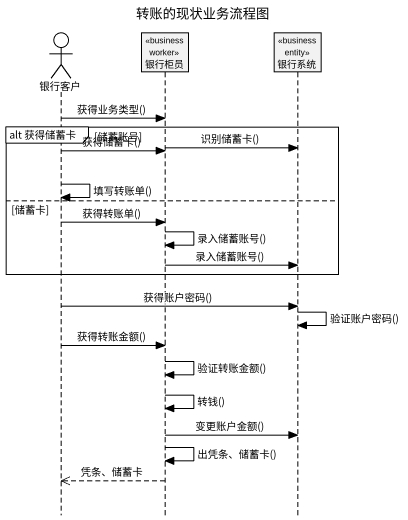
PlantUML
@startuml
title 转账的现状业务流程图
hide footbox
actor 银行客户
participant 银行柜员 <<business worker>>
participant 银行系统 <<business entity>>

银行客户 -> 银行柜员 : 获得业务类型()
group alt 获得储蓄卡 [储蓄账号]
  银行柜员 -> 银行系统 : 识别储蓄卡()
  银行客户 -> 银行柜员 : 获得储蓄卡()
  银行客户 -> 银行客户 : 填写转账单()
else 储蓄卡
  银行客户 -> 银行柜员 : 获得转账单()
  银行柜员 -> 银行柜员 : 录入储蓄账号()
  银行柜员 -> 银行系统 : 录入储蓄账号()
end
银行客户 -> 银行系统 : 获得账户密码()
银行系统 -> 银行系统 : 验证账户密码()
银行客户 -> 银行柜员 : 获得转账金额()
银行柜员 -> 银行柜员 : 验证转账金额()
银行柜员 -> 银行柜员 : 转钱()
银行柜员 -> 银行系统 : 变更账户金额()
银行柜员 -> 银行柜员 : 出凭条、储蓄卡()
银行柜员 -->> 银行客户 : 凭条、储蓄卡
@enduml
